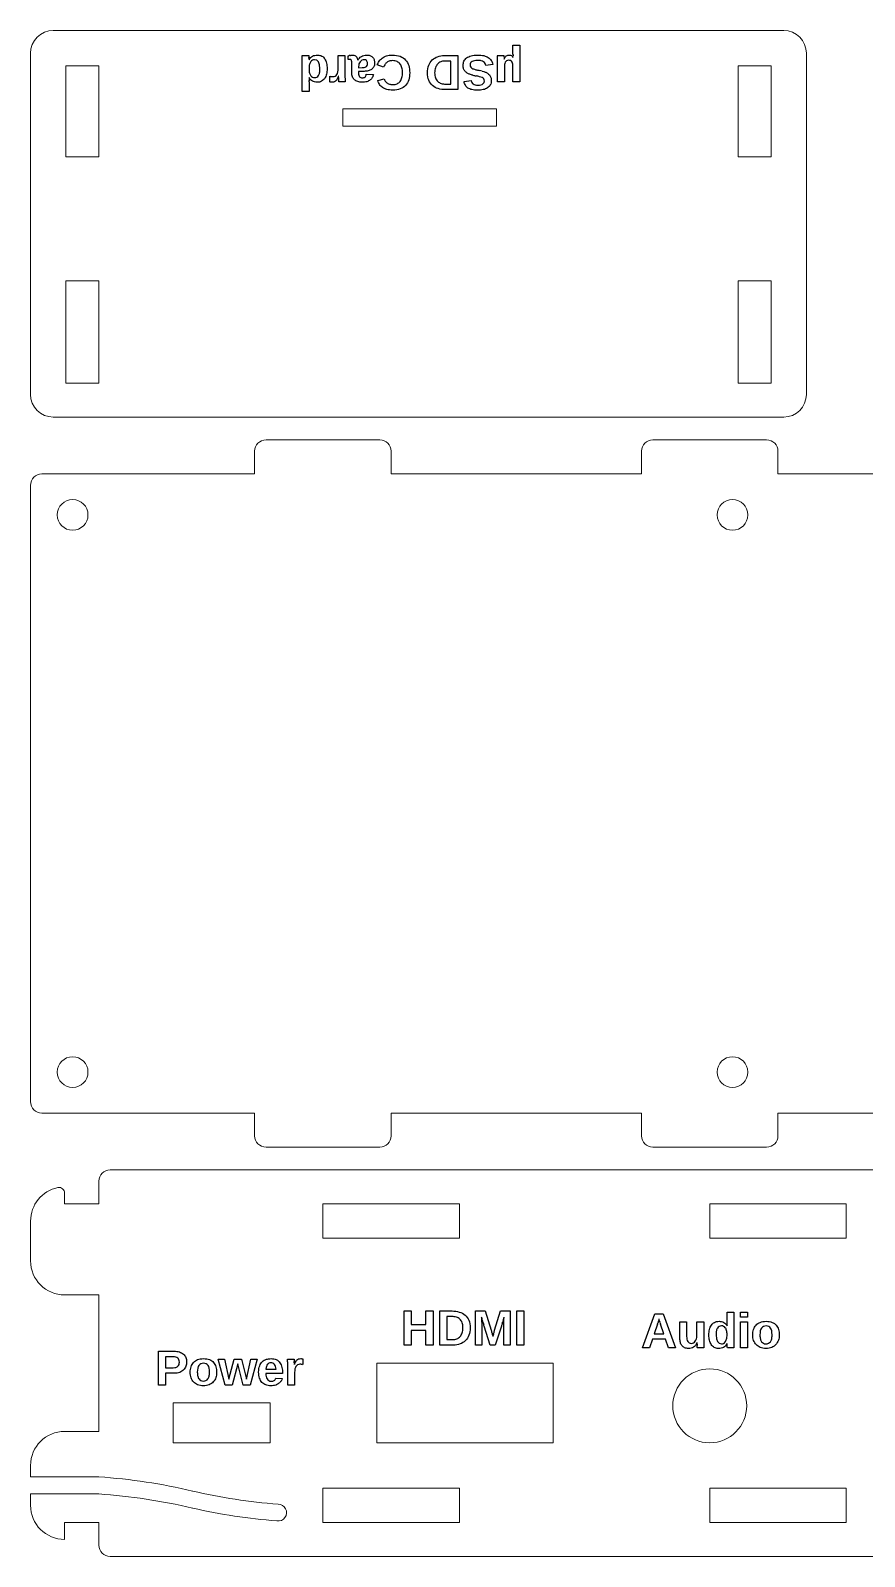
# Model space of a CAD drawing. Header units: millimetres. Extents: x 0 to 173, y 0 to 134.
# Drawn here: x 0 to 73.3, y 0 to 134.2 of the extents above; entities that cross this region are included whole.
import ezdxf

# ---------------------------------------------------------------- set-up
doc = ezdxf.new("R2010")
doc.units = ezdxf.units.MM
doc.layers.get('0').update_dxf_attribs({"lineweight": 13})
doc.layers.add('connector cutout', color=1, linetype='Continuous', lineweight=13)
doc.layers.add('text', color=2, linetype='Continuous')

msp = doc.modelspace()

# ---------------------------------------------------------------- linework, layer by layer
for p, q in [((66.2, 134.2), (2, 134.2)), ((0, 132.2), (0, 102.2)), ((68.2, 102.2), (68.2, 132.2)), ((6, 131.1), (3.1, 131.1)), ((3.1, 131.1), (3.1, 123.1)), ((6, 123.1), (6, 131.1)), ((65.1, 131.1), (62.2, 131.1)), ((62.2, 131.1), (62.2, 123.1)), ((65.1, 123.1), (65.1, 131.1)), ((3.1, 123.1), (6, 123.1)), ((62.2, 123.1), (65.1, 123.1)), ((6, 112.2), (3.1, 112.2)), ((3.1, 112.2), (3.1, 103.2)), ((6, 103.2), (6, 112.2)), ((65.1, 112.2), (62.2, 112.2)), ((62.2, 112.2), (62.2, 103.2)), ((65.1, 103.2), (65.1, 112.2)), ((3.1, 103.2), (6, 103.2)), ((62.2, 103.2), (65.1, 103.2)), ((2, 100.2), (66.2, 100.2)), ((30.7, 98.2), (20.7, 98.2)), ((64.7, 98.2), (54.7, 98.2)), ((19.7, 97.2), (19.7, 95.2)), ((31.7, 95.2), (31.7, 97.2)), ((53.7, 97.2), (53.7, 95.2)), ((65.7, 95.2), (65.7, 97.2)), ((0, 94.2), (0, 40)), ((19.7, 95.2), (1, 95.2)), ((53.7, 95.2), (31.7, 95.2)), ((84.4, 95.2), (65.7, 95.2)), ((1, 39), (19.7, 39)), ((19.7, 39), (19.7, 37)), ((31.7, 39), (53.7, 39)), ((31.7, 37), (31.7, 39)), ((53.7, 39), (53.7, 37)), ((65.7, 39), (84.4, 39)), ((65.7, 37), (65.7, 39)), ((20.7, 36), (30.7, 36)), ((54.7, 36), (64.7, 36)), ((90.4, 34), (7, 34)), ((6, 33), (6, 31)), ((3, 31), (3, 31.95)), ((3, 31), (3, 31)), ((6, 31), (3, 31)), ((37.7, 31), (25.7, 31)), ((25.7, 31), (25.7, 28)), ((37.7, 28), (37.7, 31)), ((71.7, 31), (59.7, 31)), ((59.7, 31), (59.7, 28)), ((71.7, 28), (71.7, 31)), ((0, 29.5), (0, 26)), ((25.7, 28), (37.7, 28)), ((59.7, 28), (71.7, 28)), ((6, 23), (3, 23)), ((3, 23), (3, 23)), ((6, 23), (6, 11)), ((6, 11), (3, 11)), ((0, 8), (0, 7)), ((6, 7), (0, 7)), ((6, 5.5), (0, 5.5)), ((0, 5.5), (0, 4.5)), ((37.7, 6), (25.7, 6)), ((25.7, 6), (25.7, 3)), ((37.7, 3), (37.7, 6)), ((71.7, 6), (59.7, 6)), ((59.7, 6), (59.7, 3)), ((71.7, 3), (71.7, 6)), ((3, 3), (3, 3)), ((3, 3), (3, 1.5)), ((6, 3), (3, 3)), ((6, 3), (6, 1)), ((25.7, 3), (37.7, 3)), ((59.7, 3), (71.7, 3)), ((7, 0), (90.4, 0))]:
    msp.add_line(p, q)
for centre, radius, start, end in [((2, 132.2), 2, 90, 180), ((66.2, 132.2), 2, 0, 90), ((2, 102.2), 2, 180, 270), ((66.2, 102.2), 2, 270, 0), ((20.7, 97.2), 1, 90, 180), ((30.7, 97.2), 1, 0, 90), ((54.7, 97.2), 1, 90, 180), ((64.7, 97.2), 1, 0, 90), ((1, 94.2), 1, 90, 180), ((1, 40), 1, 180, 270), ((20.7, 37), 1, 180, 270), ((30.7, 37), 1, 270, 0), ((54.7, 37), 1, 180, 270), ((64.7, 37), 1, 270, 0), ((7, 33), 1, 90, 180), ((3, 29.5), 3, 101.537, 180), ((2.5, 31.95), 0.5, 0, 101.537), ((3, 26), 3, 180, 270), ((3, 8), 3, 90, 180), ((2.66, -42.89), 50, 76.5979, 86.1708), ((2.66, -44.39), 50, 76.5979, 86.1708), ((25.53, 54.46), 50, 256.9645, 265.6752), ((3, 4.5), 3, 180, 270), ((25.42, 52.99), 50, 257.0936, 265.6751), ((21.76, 3.86), 0.742, 261.3844, 90.0951), ((7, 1), 1, 180, 270)]:
    msp.add_arc(centre, radius, start, end)
at = {"layer": 'connector cutout'}
for p, q in [((40.95, 127.3), (27.45, 127.3)), ((27.45, 127.3), (27.45, 125.8)), ((40.95, 125.8), (40.95, 127.3)), ((27.45, 125.8), (40.95, 125.8)), ((45.95, 17), (30.45, 17)), ((30.45, 17), (30.45, 10)), ((45.95, 10), (45.95, 17)), ((21.05, 13.5), (12.55, 13.5)), ((12.55, 13.5), (12.55, 10)), ((21.05, 10), (21.05, 13.5)), ((12.55, 10), (21.05, 10)), ((30.45, 10), (45.95, 10))]:
    msp.add_line(p, q, dxfattribs=at)
for centre, radius in [((3.7, 91.6), 1.35), ((61.7, 91.6), 1.35), ((3.7, 42.6), 1.35), ((61.7, 42.6), 1.35), ((59.7, 13.25), 3.25)]:
    msp.add_circle(centre, radius, dxfattribs=at)
at = {"layer": 'text'}
for p, q in [((42.4, 132.1), (42.4, 132.91)), ((42.4, 132.91), (43, 132.91)), ((43, 132.91), (43, 129.7)), ((23.87, 132), (24.45, 132)), ((24.48, 131.63), (24.49, 131.63)), ((27.04, 130.87), (27.04, 132)), ((27.04, 132), (27.64, 132)), ((27.64, 132), (27.64, 130.24)), ((27.91, 131.65), (27.91, 131.97)), ((28.76, 131.59), (28.77, 131.59)), ((36.35, 132), (37.56, 132)), ((37.56, 132), (37.56, 129)), ((41.03, 132), (41.61, 132)), ((41.63, 131.69), (41.64, 131.69)), ((42.4, 131.85), (42.41, 131.85)), ((23.89, 128.84), (23.89, 131.5)), ((26.32, 129.68), (26.32, 130.18)), ((27.06, 130.19), (27.05, 130.19)), ((28.24, 130.48), (28.24, 131.32)), ((28.83, 131.05), (28.83, 130.93)), ((28.83, 130.93), (29.14, 130.94)), ((29.33, 130.61), (28.83, 130.6)), ((28.83, 130.6), (28.83, 130.49)), ((29.51, 130.37), (30.14, 130.34)), ((31.02, 130.98), (30.48, 131.18)), ((36.94, 131.51), (36.4, 131.51)), ((36.94, 129.49), (36.94, 131.51)), ((40.64, 131.22), (40.03, 131.12)), ((41.05, 129.7), (41.05, 131.48)), ((41.65, 130.93), (41.65, 129.7)), ((42.4, 129.7), (42.4, 130.98)), ((24.49, 128.84), (23.89, 128.84)), ((24.49, 130.06), (24.48, 130.06)), ((24.49, 129.68), (24.49, 128.84)), ((27.66, 129.7), (27.09, 129.7)), ((30.52, 129.79), (31.07, 129.94)), ((37.56, 129), (36.48, 129)), ((36.49, 129.49), (36.94, 129.49)), ((38.11, 129.71), (38.72, 129.79)), ((41.65, 129.7), (41.05, 129.7)), ((43, 129.7), (42.4, 129.7)), ((32.83, 18.59), (32.83, 21.59)), ((32.83, 21.59), (33.45, 21.59)), ((33.45, 21.59), (33.45, 20.4)), ((34.76, 20.4), (34.76, 21.59)), ((34.76, 21.59), (35.39, 21.59)), ((35.39, 21.59), (35.39, 18.59)), ((35.97, 18.59), (35.97, 21.59)), ((35.97, 21.59), (37.05, 21.59)), ((39.11, 18.59), (39.11, 21.59)), ((39.11, 21.59), (39.95, 21.59)), ((39.95, 21.59), (40.48, 19.91)), ((40.79, 19.9), (41.32, 21.59)), ((41.32, 21.59), (42.15, 21.59)), ((42.15, 21.59), (42.15, 18.59)), ((42.74, 18.59), (42.74, 21.59)), ((42.74, 21.59), (43.36, 21.59)), ((43.36, 21.59), (43.36, 18.59)), ((61.22, 20.66), (61.22, 21.5)), ((61.22, 21.5), (61.81, 21.5)), ((61.81, 21.5), (61.81, 18.84)), ((62.41, 21.06), (62.41, 21.5)), ((62.41, 21.5), (63.01, 21.5)), ((63.01, 21.5), (63.01, 21.06)), ((33.45, 20.4), (34.76, 20.4)), ((37.04, 21.1), (36.59, 21.1)), ((36.59, 21.1), (36.59, 19.07)), ((39.66, 20.41), (39.66, 18.59)), ((40.41, 18.59), (39.87, 20.26)), ((41.39, 20.26), (40.85, 18.59)), ((41.6, 18.59), (41.6, 20.41)), ((53.78, 18.34), (54.87, 21.34)), ((55.11, 20.44), (54.81, 19.58)), ((54.87, 21.34), (55.61, 21.34)), ((55.67, 19.58), (55.38, 20.44)), ((55.61, 21.34), (56.7, 18.34)), ((57.08, 19.18), (57.08, 20.64)), ((57.08, 20.64), (57.67, 20.64)), ((57.67, 20.64), (57.67, 19.35)), ((58.57, 19.41), (58.57, 20.64)), ((58.57, 20.64), (59.17, 20.64)), ((59.17, 20.64), (59.17, 18.85)), ((61.22, 20.28), (61.22, 20.28)), ((63.01, 21.06), (62.41, 21.06)), ((62.41, 18.34), (62.41, 20.64)), ((62.41, 20.64), (63.01, 20.64)), ((63.01, 20.64), (63.01, 18.34)), ((34.76, 19.88), (33.45, 19.88)), ((33.45, 19.88), (33.45, 18.59)), ((34.76, 18.59), (34.76, 19.88)), ((36.59, 19.07), (37.13, 19.07)), ((54.67, 19.1), (54.4, 18.34)), ((55.81, 19.1), (54.67, 19.1)), ((54.81, 19.58), (55.67, 19.58)), ((56.08, 18.34), (55.81, 19.1)), ((58.59, 18.79), (58.58, 18.79)), ((11.25, 15.06), (11.25, 18.06)), ((11.25, 18.06), (12.59, 18.06)), ((12.52, 17.57), (11.87, 17.57)), ((11.87, 17.57), (11.87, 16.6)), ((33.45, 18.59), (32.83, 18.59)), ((35.39, 18.59), (34.76, 18.59)), ((37.18, 18.59), (35.97, 18.59)), ((39.66, 18.59), (39.11, 18.59)), ((40.85, 18.59), (40.41, 18.59)), ((42.15, 18.59), (41.6, 18.59)), ((43.36, 18.59), (42.74, 18.59)), ((54.4, 18.34), (53.78, 18.34)), ((56.7, 18.34), (56.08, 18.34)), ((59.18, 18.34), (58.61, 18.34)), ((61.22, 18.71), (61.21, 18.71)), ((61.83, 18.34), (61.25, 18.34)), ((63.01, 18.34), (62.41, 18.34)), ((11.87, 16.6), (12.54, 16.6)), ((12.62, 16.11), (11.87, 16.11)), ((11.87, 16.11), (11.87, 15.06)), ((17.1, 15.06), (16.5, 17.36)), ((16.5, 17.36), (17.06, 17.36)), ((17.06, 17.36), (17.44, 15.6)), ((17.44, 15.6), (17.89, 17.36)), ((18.21, 16.93), (17.73, 15.06)), ((17.89, 17.36), (18.53, 17.36)), ((18.68, 15.06), (18.21, 16.93)), ((18.53, 17.36), (18.97, 15.6)), ((18.97, 15.6), (19.36, 17.36)), ((19.91, 17.36), (19.31, 15.06)), ((19.36, 17.36), (19.91, 17.36)), ((20.69, 16.47), (21.58, 16.47)), ((22.16, 16.11), (22.16, 16.09)), ((22.59, 17.36), (23.16, 17.36)), ((22.61, 15.06), (22.61, 16.82)), ((23.19, 16.87), (23.2, 16.87)), ((23.21, 16.19), (23.21, 15.06)), ((23.93, 17.37), (23.93, 16.87)), ((11.87, 15.06), (11.25, 15.06)), ((17.73, 15.06), (17.1, 15.06)), ((19.31, 15.06), (18.68, 15.06)), ((22.16, 16.09), (20.68, 16.09)), ((21.56, 15.69), (22.12, 15.64)), ((23.21, 15.06), (22.61, 15.06))]:
    msp.add_line(p, q, dxfattribs=at)
for centre, radius, start, end in [((21.56, 131.56), 2.92, 3.2884, 5.509), ((24.2, 147.46), 15.93, 283.4983, 283.8521), ((28.23, 131.09), 0.927, 98.5294, 103.8919), ((29.66, 131.48), 11.39, 0.0146, 0.7676), ((49.18, 132.1), 6.77, 179.9947, 180.9953), ((26.8, 132.35), 2.22, 257.5268, 260.5807), ((41.8, 142.5), 12.57, 256.5921, 257.8947), ((35.96, 115.64), 15.45, 75.9628, 76.9375), ((30.73, 129.9), 6.24, 180.0193, 181.0368), ((18.25, 129.68), 6.23, 0.0206, 1.0379), ((36.11, 130.45), 9.05, 182.3985, 183.3362), ((47.41, 131.1), 20.38, 183.3164, 183.7036), ((78.87, 23), 39.28, 182.8355, 183.1901), ((-100.65, 15.21), 140.42, 2.2005, 2.2883), ((30.26, 17.94), 9.87, 15.6779, 16.4761), ((85.81, 33.54), 47.83, 195.6874, 195.8518), ((115.35, 41.93), 78.53, 195.8515, 195.942), ((-4.55, 33.54), 47.83, 344.1482, 344.3126), ((627.39, -135.63), 606.37, 165.02444, 165.05568), ((45.93, 23.58), 9.7, 341.0973, 342.0328), ((64.55, 23.58), 9.7, 197.9672, 198.9027), ((124.79, -3.14), 87.11, 164.8935, 165.0386), ((31.6, 22.14), 9.44, 344.1459, 344.7236), ((48.63, 17.49), 8.2, 164.0616, 164.7252), ((96.75, 20.4), 38.2, 182.5832, 182.7877), ((14.14, 16.61), 9.05, 2.3985, 3.3362), ((23.45, 14.7), 2.22, 77.5268, 80.5807)]:
    msp.add_arc(centre, radius, start, end, dxfattribs=at)
for points in [[(23.88, 131.8), (23.88, 131.88), (23.87, 131.95), (23.87, 132)], [(23.89, 131.5), (23.89, 131.61), (23.89, 131.71), (23.88, 131.8)], [(24.45, 132), (24.45, 131.99), (24.46, 131.97), (24.46, 131.94)], [(24.46, 131.94), (24.46, 131.91), (24.47, 131.88), (24.47, 131.84)], [(24.48, 131.73), (24.48, 131.69), (24.48, 131.66), (24.48, 131.63)], [(24.49, 131.63), (24.56, 131.77), (24.66, 131.88), (24.78, 131.95)], [(24.79, 131.6), (24.73, 131.57), (24.68, 131.53), (24.63, 131.47)], [(24.78, 131.95), (24.91, 132.01), (25.05, 132.04), (25.23, 132.04)], [(24.97, 131.63), (24.91, 131.63), (24.85, 131.62), (24.79, 131.6)], [(25.44, 130.85), (25.44, 131.37), (25.29, 131.63), (24.97, 131.63)], [(25.23, 132.04), (25.37, 132.04), (25.5, 132.01), (25.6, 131.95)], [(25.6, 131.95), (25.71, 131.89), (25.8, 131.81), (25.86, 131.7)], [(25.86, 131.7), (25.93, 131.6), (25.98, 131.47), (26.02, 131.33)], [(28.05, 131.66), (28, 131.66), (27.96, 131.65), (27.91, 131.65)], [(28.14, 131.64), (28.12, 131.65), (28.09, 131.66), (28.05, 131.66)], [(28.1, 132.01), (28.12, 132.01), (28.15, 132.02), (28.19, 132.02)], [(28.2, 131.57), (28.19, 131.6), (28.17, 131.62), (28.14, 131.64)], [(28.19, 132.02), (28.22, 132.02), (28.26, 132.03), (28.3, 132.03)], [(28.23, 131.46), (28.22, 131.51), (28.21, 131.54), (28.2, 131.57)], [(28.3, 132.03), (28.45, 132.03), (28.56, 131.99), (28.63, 131.91)], [(28.63, 131.91), (28.7, 131.84), (28.75, 131.73), (28.76, 131.59)], [(28.77, 131.59), (28.85, 131.73), (28.95, 131.84), (29.08, 131.92)], [(29.13, 131.58), (29.07, 131.54), (29.02, 131.5), (28.97, 131.45)], [(29.08, 131.92), (29.2, 132), (29.35, 132.04), (29.53, 132.04)], [(29.34, 131.63), (29.26, 131.63), (29.19, 131.61), (29.13, 131.58)], [(29.54, 131.55), (29.49, 131.6), (29.42, 131.63), (29.34, 131.63)], [(29.53, 132.04), (29.64, 132.04), (29.74, 132.03), (29.83, 132)], [(29.62, 131.3), (29.62, 131.41), (29.59, 131.49), (29.54, 131.55)], [(29.83, 132), (29.91, 131.97), (29.99, 131.92), (30.05, 131.86)], [(30.05, 131.86), (30.11, 131.8), (30.16, 131.73), (30.19, 131.64)], [(30.19, 131.64), (30.22, 131.56), (30.24, 131.46), (30.24, 131.35)], [(30.65, 131.5), (30.72, 131.61), (30.81, 131.7), (30.92, 131.78)], [(30.92, 131.78), (31.02, 131.86), (31.15, 131.92), (31.3, 131.97)], [(31.3, 131.97), (31.44, 132.02), (31.62, 132.04), (31.81, 132.04)], [(31.81, 131.55), (31.7, 131.55), (31.59, 131.53), (31.51, 131.5)], [(31.81, 132.04), (32.07, 132.04), (32.3, 132), (32.49, 131.93)], [(32.22, 131.47), (32.1, 131.52), (31.97, 131.55), (31.81, 131.55)], [(32.49, 131.93), (32.68, 131.85), (32.84, 131.74), (32.96, 131.6)], [(32.96, 131.6), (33.09, 131.46), (33.18, 131.3), (33.24, 131.11)], [(35, 131.14), (35.08, 131.33), (35.18, 131.48), (35.31, 131.61)], [(35.31, 131.61), (35.44, 131.74), (35.6, 131.84), (35.78, 131.9)], [(35.78, 131.9), (35.95, 131.97), (36.15, 132), (36.35, 132)], [(38.1, 131.51), (38.15, 131.62), (38.23, 131.71), (38.33, 131.79)], [(38.33, 131.79), (38.44, 131.87), (38.57, 131.93), (38.73, 131.98)], [(38.73, 131.98), (38.9, 132.02), (39.09, 132.04), (39.31, 132.04)], [(39.3, 131.57), (39.08, 131.57), (38.92, 131.54), (38.81, 131.47)], [(39.61, 131.54), (39.52, 131.56), (39.42, 131.57), (39.3, 131.57)], [(39.31, 132.04), (39.51, 132.04), (39.69, 132.02), (39.84, 131.99)], [(39.82, 131.45), (39.77, 131.49), (39.7, 131.52), (39.61, 131.54)], [(39.84, 131.99), (39.99, 131.95), (40.12, 131.9), (40.23, 131.83)], [(40.23, 131.83), (40.34, 131.76), (40.43, 131.68), (40.5, 131.57)], [(40.5, 131.57), (40.56, 131.47), (40.61, 131.35), (40.64, 131.22)], [(41.04, 131.91), (41.04, 131.95), (41.04, 131.98), (41.03, 132)], [(41.05, 131.78), (41.04, 131.83), (41.04, 131.87), (41.04, 131.91)], [(41.05, 131.63), (41.05, 131.69), (41.05, 131.74), (41.05, 131.78)], [(41.61, 132), (41.61, 131.97), (41.62, 131.92), (41.62, 131.87)], [(41.62, 131.87), (41.63, 131.81), (41.63, 131.75), (41.63, 131.69)], [(41.64, 131.69), (41.67, 131.76), (41.69, 131.82), (41.73, 131.87)], [(41.73, 131.87), (41.76, 131.91), (41.79, 131.95), (41.82, 131.97)], [(41.85, 131.54), (41.8, 131.51), (41.76, 131.46), (41.73, 131.41)], [(41.82, 131.97), (41.86, 132), (41.9, 132.02), (41.94, 132.03)], [(42.03, 131.59), (41.96, 131.59), (41.9, 131.57), (41.85, 131.54)], [(41.94, 132.03), (41.98, 132.04), (42.02, 132.04), (42.07, 132.04)], [(42.21, 131.55), (42.16, 131.57), (42.1, 131.59), (42.03, 131.59)], [(42.07, 132.04), (42.14, 132.04), (42.21, 132.03), (42.27, 131.99)], [(42.32, 131.42), (42.3, 131.48), (42.26, 131.52), (42.21, 131.55)], [(42.27, 131.99), (42.32, 131.96), (42.37, 131.91), (42.4, 131.85)], [(42.41, 131.85), (42.41, 131.9), (42.4, 131.94), (42.4, 131.98)], [(24.52, 131.22), (24.49, 131.12), (24.48, 130.99), (24.48, 130.84)], [(24.48, 130.84), (24.48, 130.68), (24.49, 130.56), (24.52, 130.46)], [(24.63, 131.47), (24.59, 131.4), (24.55, 131.32), (24.52, 131.22)], [(24.52, 130.46), (24.55, 130.36), (24.59, 130.28), (24.63, 130.22)], [(24.63, 130.22), (24.68, 130.16), (24.73, 130.12), (24.79, 130.1)], [(25.17, 130.11), (25.23, 130.13), (25.28, 130.18), (25.32, 130.25)], [(25.32, 130.25), (25.36, 130.31), (25.39, 130.39), (25.41, 130.49)], [(25.41, 130.49), (25.43, 130.59), (25.44, 130.71), (25.44, 130.85)], [(26.02, 130.37), (25.98, 130.22), (25.93, 130.1), (25.86, 129.99)], [(26.02, 131.33), (26.05, 131.18), (26.07, 131.02), (26.07, 130.85)], [(26.07, 130.85), (26.07, 130.68), (26.05, 130.52), (26.02, 130.37)], [(26.57, 130.15), (26.72, 130.15), (26.84, 130.21), (26.92, 130.33)], [(26.92, 130.33), (27, 130.45), (27.04, 130.63), (27.04, 130.87)], [(27.05, 130.19), (27.02, 130.1), (26.99, 130.03), (26.96, 129.96)], [(27.06, 130.07), (27.06, 130.12), (27.06, 130.16), (27.06, 130.19)], [(27.64, 130.24), (27.64, 130.19), (27.64, 130.13), (27.64, 130.08)], [(28.24, 131.32), (28.24, 131.37), (28.23, 131.42), (28.23, 131.46)], [(28.3, 130.12), (28.26, 130.23), (28.24, 130.34), (28.24, 130.48)], [(28.87, 131.26), (28.85, 131.19), (28.83, 131.12), (28.83, 131.05)], [(28.83, 130.49), (28.83, 130.4), (28.84, 130.33), (28.86, 130.28)], [(28.86, 130.28), (28.87, 130.22), (28.89, 130.17), (28.92, 130.14)], [(28.97, 131.45), (28.93, 131.39), (28.89, 131.33), (28.87, 131.26)], [(29.14, 130.94), (29.2, 130.94), (29.27, 130.95), (29.32, 130.95)], [(29.32, 130.95), (29.38, 130.96), (29.43, 130.98), (29.47, 131)], [(29.68, 130.65), (29.57, 130.63), (29.46, 130.61), (29.33, 130.61)], [(29.4, 130.11), (29.43, 130.13), (29.46, 130.17), (29.47, 130.21)], [(29.47, 131), (29.52, 131.03), (29.55, 131.06), (29.58, 131.11)], [(29.47, 130.21), (29.49, 130.25), (29.5, 130.3), (29.51, 130.37)], [(29.58, 131.11), (29.6, 131.16), (29.62, 131.22), (29.62, 131.3)], [(29.97, 130.78), (29.89, 130.72), (29.79, 130.68), (29.68, 130.65)], [(30.17, 131), (30.12, 130.91), (30.06, 130.84), (29.97, 130.78)], [(30.14, 130.34), (30.12, 130.24), (30.09, 130.14), (30.04, 130.06)], [(30.24, 131.35), (30.24, 131.21), (30.22, 131.1), (30.17, 131)], [(30.48, 131.18), (30.52, 131.29), (30.58, 131.4), (30.65, 131.5)], [(31.13, 131.18), (31.09, 131.12), (31.05, 131.05), (31.02, 130.98)], [(31.28, 131.37), (31.22, 131.31), (31.17, 131.25), (31.13, 131.18)], [(31.51, 131.5), (31.42, 131.47), (31.35, 131.42), (31.28, 131.37)], [(32.49, 131.25), (32.42, 131.34), (32.33, 131.42), (32.22, 131.47)], [(32.65, 130.92), (32.61, 131.04), (32.56, 131.16), (32.49, 131.25)], [(32.7, 130.49), (32.7, 130.64), (32.68, 130.79), (32.65, 130.92)], [(32.65, 130.06), (32.68, 130.19), (32.7, 130.33), (32.7, 130.49)], [(33.24, 131.11), (33.3, 130.92), (33.33, 130.71), (33.33, 130.49)], [(33.33, 130.49), (33.33, 130.25), (33.3, 130.04), (33.24, 129.85)], [(34.89, 130.48), (34.89, 130.73), (34.93, 130.95), (35, 131.14)], [(35.01, 129.82), (34.93, 130), (34.89, 130.22), (34.89, 130.48)], [(35.59, 130.93), (35.55, 130.8), (35.52, 130.65), (35.52, 130.48)], [(35.52, 130.48), (35.52, 130.3), (35.55, 130.15), (35.59, 130.03)], [(35.77, 131.25), (35.7, 131.16), (35.63, 131.06), (35.59, 130.93)], [(36.05, 131.45), (35.95, 131.4), (35.85, 131.34), (35.77, 131.25)], [(36.4, 131.51), (36.28, 131.51), (36.16, 131.49), (36.05, 131.45)], [(38.03, 131.14), (38.03, 131.27), (38.05, 131.4), (38.1, 131.51)], [(38.07, 130.83), (38.04, 130.92), (38.03, 131.02), (38.03, 131.14)], [(38.2, 130.61), (38.15, 130.67), (38.1, 130.75), (38.07, 130.83)], [(38.39, 130.46), (38.32, 130.5), (38.25, 130.55), (38.2, 130.61)], [(38.62, 130.35), (38.54, 130.38), (38.46, 130.41), (38.39, 130.46)], [(38.89, 130.27), (38.79, 130.29), (38.71, 130.32), (38.62, 130.35)], [(38.81, 131.47), (38.7, 131.41), (38.64, 131.31), (38.64, 131.17)], [(38.64, 131.17), (38.64, 131.09), (38.66, 131.02), (38.71, 130.97)], [(38.71, 130.97), (38.75, 130.92), (38.81, 130.87), (38.89, 130.84)], [(38.89, 130.84), (38.96, 130.81), (39.05, 130.78), (39.15, 130.75)], [(39.15, 130.75), (39.25, 130.73), (39.35, 130.71), (39.46, 130.69)], [(39.46, 130.14), (39.37, 130.16), (39.27, 130.18), (39.17, 130.21)], [(39.71, 130.63), (39.8, 130.61), (39.88, 130.58), (39.95, 130.55)], [(39.96, 131.3), (39.93, 131.36), (39.88, 131.4), (39.82, 131.45)], [(39.95, 130.55), (40.03, 130.52), (40.1, 130.48), (40.17, 130.44)], [(40.03, 131.12), (40.02, 131.19), (39.99, 131.25), (39.96, 131.3)], [(40.17, 130.44), (40.24, 130.4), (40.3, 130.35), (40.34, 130.29)], [(40.34, 130.29), (40.39, 130.23), (40.43, 130.16), (40.46, 130.08)], [(41.67, 131.2), (41.66, 131.12), (41.65, 131.03), (41.65, 130.93)], [(41.73, 131.41), (41.7, 131.35), (41.68, 131.28), (41.67, 131.2)], [(42.38, 131.23), (42.37, 131.3), (42.35, 131.37), (42.32, 131.42)], [(42.4, 130.98), (42.4, 131.08), (42.4, 131.16), (42.38, 131.23)], [(24.48, 130.06), (24.48, 130.05), (24.48, 130.03), (24.48, 130)], [(24.48, 130), (24.48, 129.97), (24.48, 129.94), (24.48, 129.9)], [(24.61, 129.87), (24.56, 129.93), (24.52, 129.99), (24.49, 130.06)], [(24.77, 129.75), (24.71, 129.78), (24.66, 129.82), (24.61, 129.87)], [(24.96, 129.68), (24.9, 129.69), (24.83, 129.72), (24.77, 129.75)], [(24.79, 130.1), (24.85, 130.07), (24.91, 130.06), (24.97, 130.06)], [(25.18, 129.65), (25.11, 129.65), (25.03, 129.66), (24.96, 129.68)], [(24.97, 130.06), (25.05, 130.06), (25.11, 130.08), (25.17, 130.11)], [(25.58, 129.74), (25.47, 129.68), (25.34, 129.65), (25.18, 129.65)], [(25.86, 129.99), (25.78, 129.89), (25.69, 129.8), (25.58, 129.74)], [(26.4, 129.66), (26.36, 129.67), (26.33, 129.67), (26.32, 129.68)], [(26.5, 129.65), (26.47, 129.65), (26.43, 129.65), (26.4, 129.66)], [(26.43, 130.16), (26.47, 130.15), (26.52, 130.15), (26.57, 130.15)], [(26.71, 129.69), (26.66, 129.66), (26.59, 129.65), (26.5, 129.65)], [(26.86, 129.8), (26.82, 129.75), (26.77, 129.71), (26.71, 129.69)], [(26.96, 129.96), (26.93, 129.9), (26.9, 129.84), (26.86, 129.8)], [(27.09, 129.7), (27.09, 129.71), (27.08, 129.74), (27.08, 129.78)], [(27.64, 130.08), (27.64, 130.02), (27.65, 129.97), (27.65, 129.92)], [(27.65, 129.92), (27.65, 129.87), (27.65, 129.82), (27.65, 129.78)], [(27.65, 129.78), (27.65, 129.74), (27.66, 129.71), (27.66, 129.7)], [(28.48, 129.87), (28.4, 129.94), (28.34, 130.02), (28.3, 130.12)], [(28.76, 129.71), (28.65, 129.74), (28.55, 129.8), (28.48, 129.87)], [(29.15, 129.65), (29, 129.65), (28.87, 129.67), (28.76, 129.71)], [(28.92, 130.14), (28.95, 130.1), (28.99, 130.08), (29.03, 130.06)], [(29.03, 130.06), (29.07, 130.05), (29.12, 130.04), (29.17, 130.04)], [(29.56, 129.7), (29.44, 129.67), (29.3, 129.65), (29.15, 129.65)], [(29.17, 130.04), (29.22, 130.04), (29.26, 130.05), (29.3, 130.06)], [(29.3, 130.06), (29.34, 130.07), (29.38, 130.08), (29.4, 130.11)], [(29.85, 129.85), (29.77, 129.78), (29.67, 129.74), (29.56, 129.7)], [(30.04, 130.06), (30, 129.98), (29.93, 129.91), (29.85, 129.85)], [(30.68, 129.45), (30.61, 129.56), (30.55, 129.67), (30.52, 129.79)], [(30.95, 129.19), (30.84, 129.26), (30.75, 129.35), (30.68, 129.45)], [(31.33, 129.02), (31.18, 129.06), (31.05, 129.12), (30.95, 129.19)], [(31.07, 129.94), (31.09, 129.88), (31.12, 129.82), (31.16, 129.76)], [(31.16, 129.76), (31.2, 129.7), (31.25, 129.65), (31.32, 129.6)], [(31.32, 129.6), (31.38, 129.55), (31.45, 129.52), (31.54, 129.49)], [(31.84, 128.96), (31.65, 128.96), (31.47, 128.98), (31.33, 129.02)], [(31.54, 129.49), (31.62, 129.46), (31.72, 129.45), (31.83, 129.45)], [(31.83, 129.45), (31.98, 129.45), (32.11, 129.47), (32.22, 129.52)], [(32.5, 129.06), (32.31, 128.99), (32.09, 128.96), (31.84, 128.96)], [(32.22, 129.52), (32.33, 129.57), (32.42, 129.64), (32.49, 129.73)], [(32.49, 129.73), (32.56, 129.82), (32.61, 129.93), (32.65, 130.06)], [(32.96, 129.37), (32.84, 129.24), (32.69, 129.13), (32.5, 129.06)], [(33.24, 129.85), (33.18, 129.66), (33.09, 129.5), (32.96, 129.37)], [(35.34, 129.36), (35.19, 129.48), (35.09, 129.63), (35.01, 129.82)], [(35.84, 129.09), (35.64, 129.15), (35.48, 129.23), (35.34, 129.36)], [(35.59, 130.03), (35.64, 129.9), (35.71, 129.8), (35.79, 129.72)], [(35.79, 129.72), (35.88, 129.64), (35.98, 129.58), (36.1, 129.54)], [(36.48, 129), (36.25, 129), (36.03, 129.03), (35.84, 129.09)], [(36.1, 129.54), (36.22, 129.5), (36.35, 129.49), (36.49, 129.49)], [(38.23, 129.38), (38.17, 129.47), (38.13, 129.58), (38.11, 129.71)], [(38.45, 129.14), (38.36, 129.2), (38.28, 129.28), (38.23, 129.38)], [(38.8, 129), (38.66, 129.03), (38.55, 129.08), (38.45, 129.14)], [(38.72, 129.79), (38.75, 129.66), (38.81, 129.56), (38.91, 129.5)], [(39.31, 128.96), (39.11, 128.96), (38.94, 128.97), (38.8, 129)], [(38.91, 129.5), (39, 129.43), (39.14, 129.4), (39.32, 129.4)], [(39.79, 129), (39.64, 128.97), (39.48, 128.96), (39.31, 128.96)], [(39.32, 129.4), (39.43, 129.4), (39.52, 129.41), (39.59, 129.43)], [(39.69, 130.06), (39.62, 130.09), (39.55, 130.12), (39.46, 130.14)], [(39.59, 129.43), (39.67, 129.45), (39.73, 129.47), (39.77, 129.51)], [(39.84, 129.94), (39.8, 129.99), (39.75, 130.03), (39.69, 130.06)], [(39.77, 129.51), (39.81, 129.54), (39.84, 129.58), (39.86, 129.62)], [(40.16, 129.15), (40.06, 129.08), (39.93, 129.03), (39.79, 129)], [(39.89, 129.76), (39.89, 129.83), (39.87, 129.89), (39.84, 129.94)], [(39.86, 129.62), (39.88, 129.66), (39.89, 129.71), (39.89, 129.76)], [(40.41, 129.41), (40.35, 129.3), (40.27, 129.22), (40.16, 129.15)], [(40.5, 129.79), (40.5, 129.64), (40.47, 129.52), (40.41, 129.41)], [(40.46, 130.08), (40.49, 130), (40.5, 129.9), (40.5, 129.79)], [(37.05, 21.59), (37.28, 21.59), (37.5, 21.56), (37.69, 21.5)], [(37.69, 21.5), (37.89, 21.44), (38.05, 21.35), (38.2, 21.23)], [(37.43, 21.05), (37.31, 21.08), (37.18, 21.1), (37.04, 21.1)], [(37.74, 20.87), (37.65, 20.95), (37.55, 21.01), (37.43, 21.05)], [(37.94, 20.56), (37.89, 20.69), (37.82, 20.79), (37.74, 20.87)], [(38.01, 20.11), (38.01, 20.29), (37.98, 20.44), (37.94, 20.56)], [(38.2, 21.23), (38.34, 21.11), (38.45, 20.96), (38.52, 20.77)], [(38.52, 20.77), (38.6, 20.59), (38.64, 20.37), (38.64, 20.11)], [(39.73, 20.74), (39.7, 20.84), (39.67, 20.95), (39.64, 21.06)], [(39.66, 20.6), (39.66, 20.53), (39.66, 20.46), (39.66, 20.41)], [(39.87, 20.26), (39.86, 20.29), (39.85, 20.32), (39.84, 20.36)], [(41.42, 20.36), (41.41, 20.32), (41.4, 20.29), (41.39, 20.26)], [(41.46, 20.48), (41.45, 20.44), (41.44, 20.4), (41.42, 20.36)], [(41.53, 20.74), (41.52, 20.7), (41.51, 20.66), (41.5, 20.61)], [(41.6, 20.63), (41.6, 20.71), (41.6, 20.78), (41.61, 20.84)], [(41.6, 20.41), (41.6, 20.48), (41.6, 20.55), (41.6, 20.63)], [(41.61, 20.84), (41.61, 20.92), (41.62, 20.99), (41.62, 21.06)], [(55.2, 20.73), (55.19, 20.69), (55.17, 20.64), (55.16, 20.59)], [(55.23, 20.83), (55.22, 20.8), (55.21, 20.77), (55.2, 20.73)], [(55.24, 20.88), (55.24, 20.87), (55.23, 20.86), (55.23, 20.83)], [(55.25, 20.83), (55.25, 20.86), (55.24, 20.87), (55.24, 20.88)], [(55.28, 20.73), (55.27, 20.77), (55.26, 20.8), (55.25, 20.83)], [(55.33, 20.59), (55.31, 20.64), (55.3, 20.69), (55.28, 20.73)], [(59.69, 19.97), (59.72, 20.11), (59.77, 20.24), (59.85, 20.35)], [(59.85, 20.35), (59.92, 20.45), (60.01, 20.53), (60.12, 20.59)], [(60.12, 20.59), (60.23, 20.65), (60.37, 20.68), (60.52, 20.68)], [(60.53, 20.23), (60.47, 20.2), (60.42, 20.16), (60.38, 20.09)], [(60.52, 20.68), (60.59, 20.68), (60.67, 20.68), (60.74, 20.66)], [(60.73, 20.28), (60.66, 20.28), (60.59, 20.26), (60.53, 20.23)], [(60.91, 20.24), (60.85, 20.27), (60.79, 20.28), (60.73, 20.28)], [(60.74, 20.66), (60.81, 20.64), (60.87, 20.62), (60.93, 20.59)], [(61.07, 20.12), (61.02, 20.18), (60.97, 20.22), (60.91, 20.24)], [(60.93, 20.59), (60.99, 20.56), (61.04, 20.51), (61.09, 20.46)], [(61.09, 20.46), (61.14, 20.41), (61.18, 20.35), (61.22, 20.28)], [(61.22, 20.55), (61.22, 20.58), (61.22, 20.62), (61.22, 20.66)], [(61.22, 20.43), (61.22, 20.47), (61.22, 20.51), (61.22, 20.55)], [(61.22, 20.34), (61.22, 20.37), (61.22, 20.4), (61.22, 20.43)], [(61.22, 20.28), (61.22, 20.29), (61.22, 20.31), (61.22, 20.34)], [(63.56, 19.97), (63.6, 20.11), (63.68, 20.24), (63.77, 20.34)], [(63.77, 20.34), (63.87, 20.45), (63.99, 20.53), (64.14, 20.59)], [(64.14, 20.59), (64.28, 20.65), (64.45, 20.68), (64.65, 20.68)], [(64.66, 20.27), (64.48, 20.27), (64.35, 20.21), (64.25, 20.09)], [(64.65, 20.68), (64.86, 20.68), (65.03, 20.65), (65.18, 20.59)], [(65.05, 20.09), (64.96, 20.21), (64.83, 20.27), (64.66, 20.27)], [(65.18, 20.59), (65.33, 20.53), (65.44, 20.45), (65.54, 20.35)], [(65.54, 20.35), (65.63, 20.24), (65.7, 20.11), (65.74, 19.97)], [(37.13, 19.07), (37.25, 19.07), (37.37, 19.1), (37.48, 19.14)], [(37.48, 19.14), (37.58, 19.18), (37.68, 19.25), (37.76, 19.34)], [(37.76, 19.34), (37.83, 19.43), (37.9, 19.53), (37.94, 19.66)], [(38.22, 18.98), (38.09, 18.85), (37.93, 18.75), (37.76, 18.69)], [(37.94, 19.66), (37.99, 19.79), (38.01, 19.94), (38.01, 20.11)], [(38.53, 19.45), (38.45, 19.26), (38.35, 19.1), (38.22, 18.98)], [(38.64, 20.11), (38.64, 19.86), (38.6, 19.64), (38.53, 19.45)], [(40.48, 19.91), (40.5, 19.87), (40.51, 19.81), (40.53, 19.75)], [(40.53, 19.75), (40.55, 19.69), (40.56, 19.62), (40.58, 19.56)], [(40.58, 19.56), (40.59, 19.49), (40.61, 19.42), (40.63, 19.35)], [(40.74, 19.74), (40.75, 19.77), (40.76, 19.8), (40.77, 19.83)], [(40.77, 19.83), (40.77, 19.86), (40.78, 19.88), (40.79, 19.9)], [(57.12, 18.83), (57.09, 18.94), (57.08, 19.05), (57.08, 19.18)], [(57.25, 18.55), (57.19, 18.63), (57.14, 18.72), (57.12, 18.83)], [(57.67, 19.35), (57.67, 19.26), (57.68, 19.18), (57.7, 19.1)], [(57.7, 19.1), (57.71, 19.03), (57.73, 18.96), (57.77, 18.91)], [(57.77, 18.91), (57.8, 18.86), (57.84, 18.82), (57.89, 18.79)], [(58.08, 18.74), (58.16, 18.74), (58.22, 18.76), (58.28, 18.79)], [(58.58, 18.79), (58.5, 18.62), (58.39, 18.49), (58.27, 18.41)], [(58.28, 18.79), (58.34, 18.82), (58.39, 18.87), (58.43, 18.93)], [(58.43, 18.93), (58.48, 18.98), (58.51, 19.05), (58.53, 19.14)], [(58.53, 19.14), (58.56, 19.22), (58.57, 19.31), (58.57, 19.41)], [(58.59, 18.68), (58.59, 18.73), (58.59, 18.76), (58.59, 18.79)], [(59.17, 18.85), (59.17, 18.8), (59.17, 18.75), (59.17, 18.7)], [(59.63, 19.49), (59.63, 19.66), (59.65, 19.82), (59.69, 19.97)], [(59.68, 19.01), (59.65, 19.16), (59.63, 19.31), (59.63, 19.49)], [(59.84, 18.63), (59.77, 18.74), (59.72, 18.87), (59.68, 19.01)], [(60.29, 19.85), (60.27, 19.75), (60.26, 19.63), (60.26, 19.49)], [(60.26, 19.49), (60.26, 18.96), (60.41, 18.7), (60.73, 18.7)], [(60.38, 20.09), (60.34, 20.03), (60.31, 19.95), (60.29, 19.85)], [(60.91, 18.74), (60.97, 18.77), (61.02, 18.81), (61.07, 18.87)], [(61.18, 19.88), (61.15, 19.98), (61.12, 20.06), (61.07, 20.12)], [(61.07, 18.87), (61.11, 18.93), (61.15, 19.01), (61.18, 19.12)], [(61.22, 19.5), (61.22, 19.65), (61.21, 19.78), (61.18, 19.88)], [(61.18, 19.12), (61.21, 19.22), (61.22, 19.35), (61.22, 19.5)], [(61.81, 18.84), (61.81, 18.73), (61.82, 18.63), (61.82, 18.54)], [(63.48, 19.49), (63.48, 19.66), (63.51, 19.82), (63.56, 19.97)], [(63.56, 19), (63.51, 19.15), (63.48, 19.31), (63.48, 19.49)], [(63.78, 18.63), (63.68, 18.73), (63.61, 18.86), (63.56, 19)], [(64.25, 20.09), (64.16, 19.96), (64.11, 19.76), (64.11, 19.49)], [(64.11, 19.49), (64.11, 19.35), (64.13, 19.23), (64.15, 19.14)], [(64.15, 19.14), (64.17, 19.04), (64.21, 18.95), (64.25, 18.89)], [(64.25, 18.89), (64.3, 18.83), (64.36, 18.78), (64.42, 18.75)], [(64.87, 18.75), (64.93, 18.78), (64.99, 18.83), (65.04, 18.89)], [(65.04, 18.89), (65.09, 18.95), (65.12, 19.04), (65.15, 19.14)], [(65.18, 19.49), (65.18, 19.77), (65.14, 19.96), (65.05, 20.09)], [(65.15, 19.14), (65.17, 19.23), (65.18, 19.35), (65.18, 19.49)], [(65.73, 19.01), (65.68, 18.86), (65.61, 18.74), (65.51, 18.63)], [(65.81, 19.49), (65.81, 19.32), (65.78, 19.15), (65.73, 19.01)], [(65.74, 19.97), (65.79, 19.82), (65.81, 19.66), (65.81, 19.49)], [(12.94, 17.45), (12.85, 17.53), (12.71, 17.57), (12.52, 17.57)], [(12.59, 18.06), (12.79, 18.06), (12.95, 18.03), (13.09, 17.99)], [(13.08, 17.1), (13.08, 17.25), (13.04, 17.37), (12.94, 17.45)], [(13.09, 17.99), (13.23, 17.94), (13.35, 17.88), (13.44, 17.79)], [(13.44, 17.79), (13.53, 17.71), (13.6, 17.61), (13.65, 17.49)], [(13.65, 17.49), (13.69, 17.38), (13.71, 17.25), (13.71, 17.11)], [(37.76, 18.69), (37.58, 18.62), (37.39, 18.59), (37.18, 18.59)], [(57.48, 18.36), (57.39, 18.41), (57.31, 18.47), (57.25, 18.55)], [(57.83, 18.29), (57.7, 18.29), (57.58, 18.32), (57.48, 18.36)], [(58.27, 18.41), (58.15, 18.33), (58, 18.29), (57.83, 18.29)], [(57.89, 18.79), (57.94, 18.76), (58.01, 18.74), (58.08, 18.74)], [(58.6, 18.42), (58.6, 18.46), (58.6, 18.5), (58.6, 18.54)], [(58.61, 18.34), (58.61, 18.35), (58.61, 18.38), (58.6, 18.42)], [(59.17, 18.7), (59.17, 18.65), (59.17, 18.6), (59.17, 18.55)], [(59.17, 18.55), (59.17, 18.5), (59.18, 18.46), (59.18, 18.42)], [(59.18, 18.42), (59.18, 18.38), (59.18, 18.36), (59.18, 18.34)], [(60.1, 18.38), (59.99, 18.44), (59.91, 18.53), (59.84, 18.63)], [(60.47, 18.29), (60.33, 18.29), (60.2, 18.32), (60.1, 18.38)], [(60.92, 18.39), (60.8, 18.33), (60.65, 18.29), (60.47, 18.29)], [(60.73, 18.7), (60.79, 18.7), (60.85, 18.72), (60.91, 18.74)], [(61.21, 18.71), (61.14, 18.56), (61.05, 18.46), (60.92, 18.39)], [(61.22, 18.61), (61.22, 18.65), (61.22, 18.68), (61.22, 18.71)], [(61.23, 18.5), (61.23, 18.53), (61.23, 18.57), (61.22, 18.61)], [(61.24, 18.4), (61.24, 18.43), (61.24, 18.46), (61.23, 18.5)], [(61.25, 18.34), (61.25, 18.35), (61.25, 18.37), (61.24, 18.4)], [(61.82, 18.54), (61.82, 18.45), (61.83, 18.39), (61.83, 18.34)], [(64.14, 18.38), (64, 18.44), (63.88, 18.52), (63.78, 18.63)], [(64.64, 18.29), (64.45, 18.29), (64.28, 18.32), (64.14, 18.38)], [(64.42, 18.75), (64.48, 18.72), (64.55, 18.7), (64.63, 18.7)], [(64.63, 18.7), (64.72, 18.7), (64.8, 18.72), (64.87, 18.75)], [(65.15, 18.38), (65, 18.32), (64.83, 18.29), (64.64, 18.29)], [(65.51, 18.63), (65.42, 18.52), (65.29, 18.44), (65.15, 18.38)], [(12.54, 16.6), (12.63, 16.6), (12.72, 16.61), (12.78, 16.63)], [(13.11, 16.19), (12.97, 16.14), (12.81, 16.11), (12.62, 16.11)], [(12.78, 16.63), (12.85, 16.66), (12.91, 16.69), (12.95, 16.73)], [(12.95, 16.73), (13, 16.78), (13.03, 16.83), (13.05, 16.89)], [(13.05, 16.89), (13.07, 16.95), (13.08, 17.02), (13.08, 17.1)], [(13.45, 16.41), (13.36, 16.32), (13.25, 16.25), (13.11, 16.19)], [(13.65, 16.73), (13.61, 16.61), (13.54, 16.51), (13.45, 16.41)], [(13.71, 17.11), (13.71, 16.98), (13.69, 16.85), (13.65, 16.73)], [(14.04, 16.21), (14.04, 16.38), (14.06, 16.54), (14.11, 16.69)], [(14.11, 15.72), (14.06, 15.87), (14.04, 16.03), (14.04, 16.21)], [(14.11, 16.69), (14.15, 16.83), (14.23, 16.96), (14.32, 17.06)], [(14.32, 17.06), (14.42, 17.17), (14.54, 17.25), (14.69, 17.31)], [(14.8, 16.8), (14.71, 16.68), (14.66, 16.48), (14.66, 16.21)], [(14.66, 16.21), (14.66, 16.07), (14.68, 15.95), (14.7, 15.85)], [(14.69, 17.31), (14.83, 17.37), (15, 17.4), (15.2, 17.4)], [(15.21, 16.99), (15.03, 16.99), (14.9, 16.93), (14.8, 16.8)], [(15.2, 17.4), (15.41, 17.4), (15.58, 17.37), (15.73, 17.31)], [(15.6, 16.81), (15.51, 16.93), (15.38, 16.99), (15.21, 16.99)], [(15.73, 16.21), (15.73, 16.48), (15.69, 16.68), (15.6, 16.81)], [(15.7, 15.85), (15.72, 15.95), (15.73, 16.07), (15.73, 16.21)], [(15.73, 17.31), (15.88, 17.25), (16, 17.17), (16.09, 17.06)], [(16.09, 17.06), (16.18, 16.96), (16.25, 16.83), (16.29, 16.69)], [(16.29, 16.69), (16.34, 16.54), (16.36, 16.38), (16.36, 16.21)], [(16.36, 16.21), (16.36, 16.03), (16.33, 15.87), (16.29, 15.73)], [(20.05, 16.22), (20.05, 16.44), (20.08, 16.62), (20.14, 16.77)], [(20.13, 15.69), (20.08, 15.84), (20.05, 16.02), (20.05, 16.22)], [(20.14, 16.77), (20.2, 16.92), (20.28, 17.05), (20.38, 17.14)], [(20.38, 17.14), (20.48, 17.23), (20.6, 17.3), (20.73, 17.34)], [(20.73, 16.72), (20.7, 16.65), (20.69, 16.57), (20.69, 16.47)], [(20.73, 17.34), (20.86, 17.38), (20.99, 17.4), (21.14, 17.4)], [(20.82, 16.9), (20.78, 16.85), (20.75, 16.79), (20.73, 16.72)], [(20.96, 16.99), (20.91, 16.97), (20.86, 16.94), (20.82, 16.9)], [(21.13, 17.03), (21.07, 17.03), (21.01, 17.01), (20.96, 16.99)], [(21.45, 16.89), (21.37, 16.98), (21.26, 17.03), (21.13, 17.03)], [(21.14, 17.4), (21.32, 17.4), (21.48, 17.37), (21.6, 17.31)], [(21.58, 16.47), (21.57, 16.65), (21.52, 16.79), (21.45, 16.89)], [(21.6, 17.31), (21.73, 17.24), (21.84, 17.16), (21.92, 17.04)], [(21.92, 17.04), (22, 16.93), (22.06, 16.79), (22.1, 16.63)], [(22.1, 16.63), (22.14, 16.48), (22.16, 16.3), (22.16, 16.11)], [(22.6, 17.27), (22.6, 17.31), (22.59, 17.34), (22.59, 17.36)], [(22.6, 17.14), (22.6, 17.19), (22.6, 17.23), (22.6, 17.27)], [(22.61, 16.98), (22.61, 17.03), (22.6, 17.08), (22.6, 17.14)], [(22.61, 16.82), (22.61, 16.87), (22.61, 16.92), (22.61, 16.98)], [(23.16, 17.36), (23.16, 17.34), (23.17, 17.31), (23.17, 17.27)], [(23.17, 17.27), (23.17, 17.23), (23.17, 17.18), (23.18, 17.13)], [(23.19, 16.99), (23.19, 16.94), (23.19, 16.9), (23.19, 16.87)], [(23.2, 16.87), (23.23, 16.95), (23.26, 17.03), (23.29, 17.09)], [(23.33, 16.72), (23.25, 16.6), (23.21, 16.42), (23.21, 16.19)], [(23.29, 17.09), (23.32, 17.16), (23.35, 17.21), (23.39, 17.26)], [(23.68, 16.9), (23.53, 16.9), (23.41, 16.84), (23.33, 16.72)], [(23.39, 17.26), (23.43, 17.31), (23.48, 17.34), (23.54, 17.37)], [(23.54, 17.37), (23.59, 17.39), (23.66, 17.4), (23.75, 17.4)], [(23.82, 16.89), (23.78, 16.9), (23.73, 16.9), (23.68, 16.9)], [(23.75, 17.4), (23.78, 17.4), (23.82, 17.4), (23.85, 17.39)], [(23.85, 17.39), (23.89, 17.39), (23.92, 17.38), (23.93, 17.37)], [(14.33, 15.35), (14.23, 15.45), (14.16, 15.58), (14.11, 15.72)], [(14.69, 15.1), (14.55, 15.16), (14.43, 15.24), (14.33, 15.35)], [(15.19, 15.01), (15, 15.01), (14.84, 15.04), (14.69, 15.1)], [(14.7, 15.85), (14.73, 15.75), (14.76, 15.67), (14.81, 15.61)], [(14.81, 15.61), (14.85, 15.55), (14.91, 15.5), (14.97, 15.47)], [(14.97, 15.47), (15.03, 15.44), (15.1, 15.42), (15.18, 15.42)], [(15.18, 15.42), (15.27, 15.42), (15.35, 15.44), (15.42, 15.47)], [(15.7, 15.1), (15.55, 15.04), (15.38, 15.01), (15.19, 15.01)], [(15.42, 15.47), (15.49, 15.5), (15.54, 15.55), (15.59, 15.61)], [(15.59, 15.61), (15.64, 15.67), (15.67, 15.75), (15.7, 15.85)], [(16.06, 15.35), (15.97, 15.24), (15.84, 15.16), (15.7, 15.1)], [(16.29, 15.73), (16.24, 15.58), (16.16, 15.45), (16.06, 15.35)], [(20.34, 15.31), (20.25, 15.41), (20.18, 15.54), (20.13, 15.69)], [(20.68, 15.09), (20.55, 15.14), (20.44, 15.21), (20.34, 15.31)], [(20.68, 16.09), (20.68, 16), (20.69, 15.91), (20.71, 15.82)], [(21.13, 15.01), (20.96, 15.01), (20.81, 15.04), (20.68, 15.09)], [(20.71, 15.82), (20.72, 15.74), (20.75, 15.67), (20.79, 15.61)], [(20.79, 15.61), (20.83, 15.55), (20.88, 15.5), (20.94, 15.47)], [(20.94, 15.47), (21, 15.43), (21.07, 15.41), (21.16, 15.41)], [(21.55, 15.07), (21.43, 15.03), (21.29, 15.01), (21.13, 15.01)], [(21.16, 15.41), (21.27, 15.41), (21.35, 15.44), (21.42, 15.48)], [(21.42, 15.48), (21.48, 15.53), (21.53, 15.59), (21.56, 15.69)], [(21.83, 15.23), (21.76, 15.17), (21.66, 15.11), (21.55, 15.07)], [(22.02, 15.43), (21.97, 15.36), (21.91, 15.29), (21.83, 15.23)], [(22.12, 15.64), (22.1, 15.57), (22.06, 15.5), (22.02, 15.43)]]:
    msp.add_open_spline(points, degree=3, dxfattribs=at)

doc.saveas('drawing.dxf')
